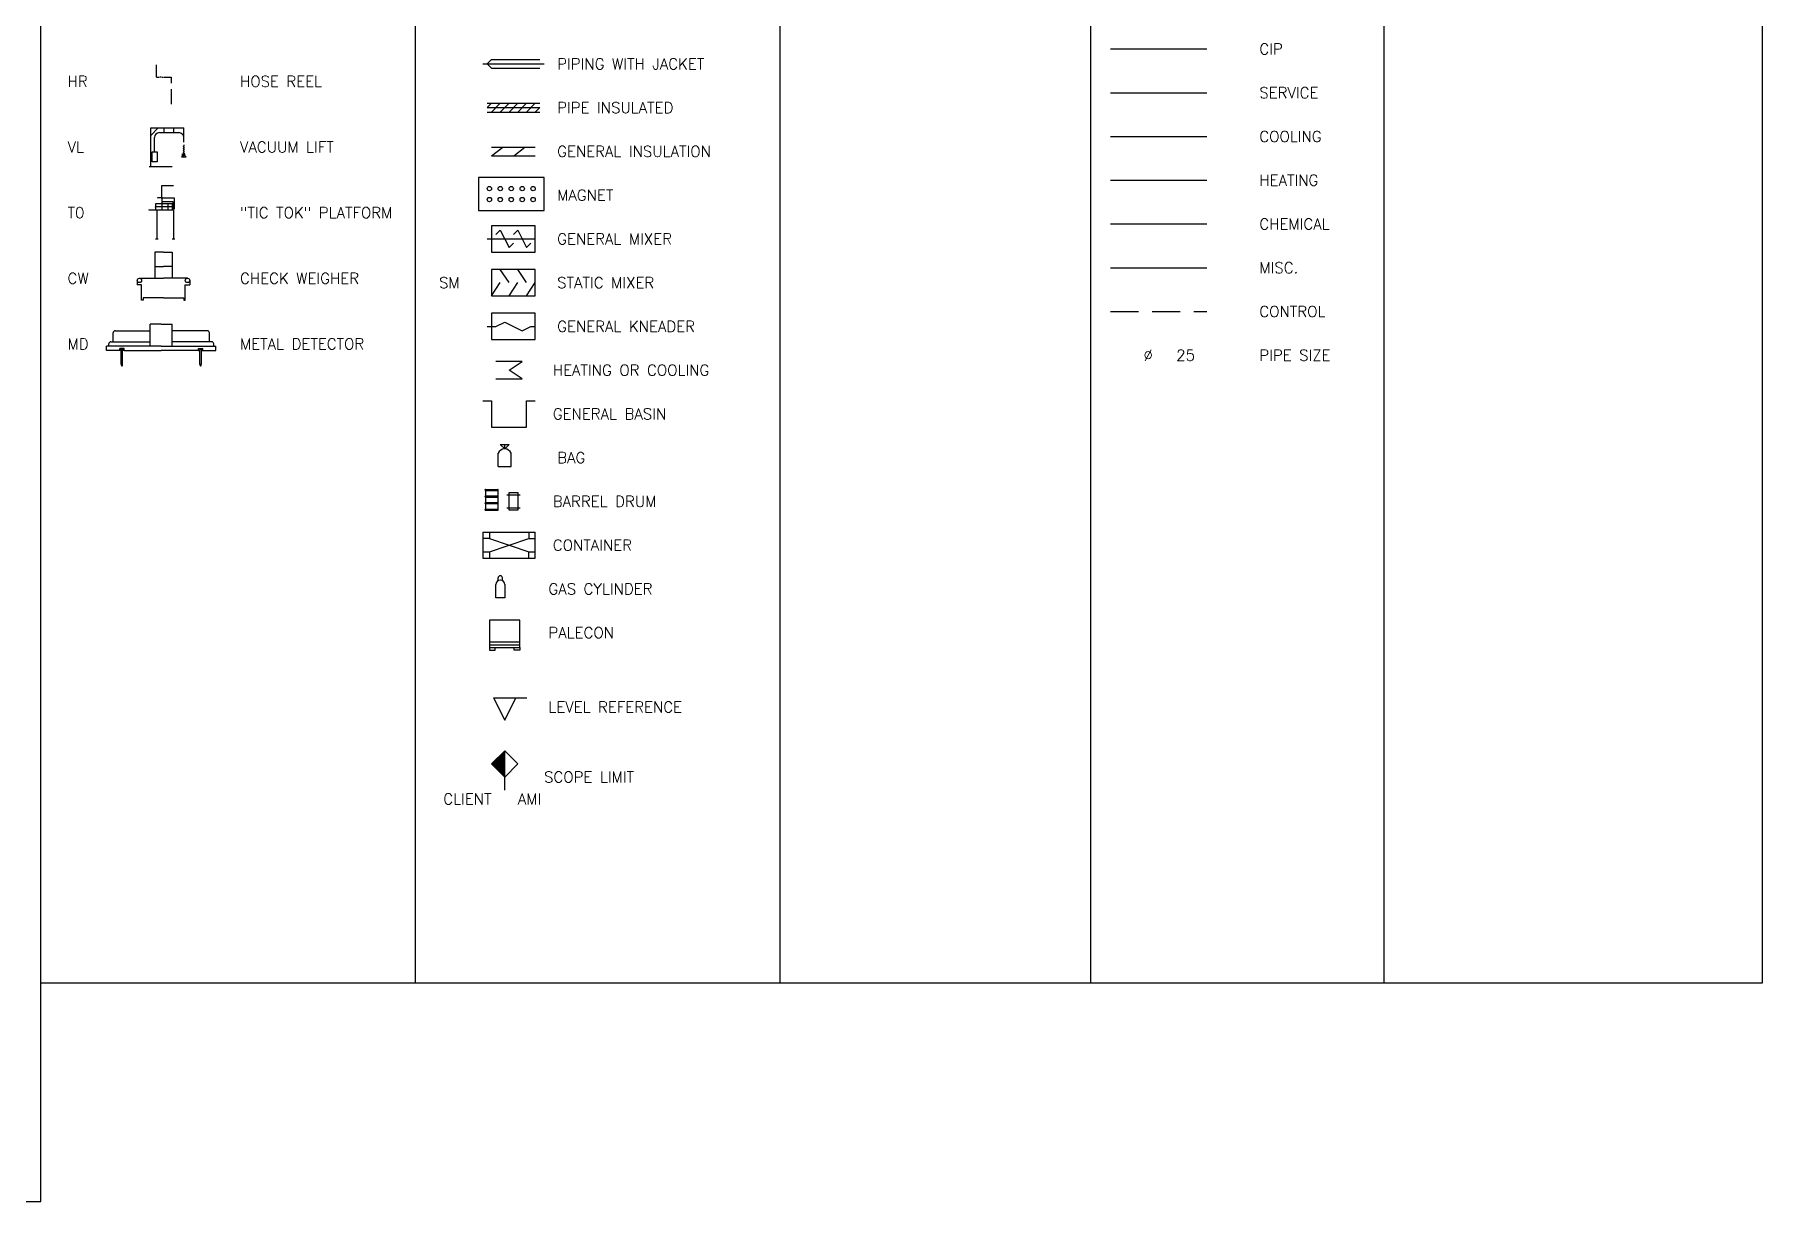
# Model space of a CAD drawing. Header units: millimetres. Extents: x -2 to 784, y -5 to 536.
# Drawn here: x 389.5 to 784.5, y -4.5 to 262.2 of the extents above; entities that cross this region are included whole.
import ezdxf

# ---------------------------------------------------------------- set-up
doc = ezdxf.new("R2010")
doc.units = ezdxf.units.MM
doc.header["$MEASUREMENT"] = 0
doc.linetypes.add('HIDDEN', pattern=[9.525, 6.35, -3.175])
for name, color, linetype in [('AMI_Chemical', 183, 'Continuous'), ('AMI_CIP', 210, 'Continuous'), ('AMI_Control', 106, 'HIDDEN'), ('AMI_Cooling', 170, 'Continuous'), ('AMI_Equipment', 7, 'Continuous'), ('AMI_Heating', 10, 'Continuous'), ('AMI_Misc', 7, 'Continuous'), ('AMI_Service', 130, 'Continuous'), ('TEXT', 7, 'Continuous')]:
    doc.layers.add(name, color=color, linetype=linetype)
doc.layers.add('MV', color=7, linetype='Continuous', plot=False)
doc.styles.add('AMI Standard', font='romans.shx')

# ---------------------------------------------------------------- blocks, each defined once
blk = doc.blocks.new('AMI_Pipe_Jacket-Conduit')
at = {"color": 0, "linetype": 'ByBlock', "lineweight": -2}
for p, q in [((-7, 0), (7, 0)), ((-5, 1), (6, 1)), ((-5, -1), (6, -1))]:
    blk.add_line(p, q, dxfattribs=at)
for p in [(-5, 1), (-5, -1)]:
    blk.add_line(p, (-6, 0))
blk = doc.blocks.new('AMI_Pipe_Insulated')
at = {"color": 0, "linetype": 'ByBlock', "lineweight": -2}
for p, q in [((-6, 1), (6, 1)), ((-6, 0), (-5, 1)), ((-6, 0), (6, 0)), ((-5, -1), (-3, 1)), ((-3, -1), (-1, 1)), ((-1, -1), (1, 1)), ((1, -1), (3, 1)), ((3, -1), (5, 1)), ((5, -1), (6, 0)), ((-6, -1), (6, -1))]:
    blk.add_line(p, q, dxfattribs=at)
blk = doc.blocks.new('AMI_Vessel_Basin')
at = {"color": 0, "linetype": 'ByBlock', "lineweight": -2}
for p, q in [((-2, 6), (0, 6)), ((0, 6), (0, 0)), ((8, 6), (10, 6)), ((8, 0), (8, 6)), ((0, 0), (8, 0))]:
    blk.add_line(p, q, dxfattribs=at)
blk = doc.blocks.new('AMI_Vessel_Bag')
at = {"color": 0, "linetype": 'ByBlock', "lineweight": -2}
for p, q in [((0, 4), (-1, 5)), ((-1, 5), (1, 5)), ((1, 5), (0, 4)), ((0, 4), (0, 5)), ((-1.5, 0), (-1.5, 3)), ((-1.5, 0), (1.5, 0)), ((1.5, 0), (1.5, 3))]:
    blk.add_line(p, q, dxfattribs=at)
blk.add_arc((0, 2.375), 1.625, 22.61986, 157.38014, dxfattribs=at)
blk = doc.blocks.new('AMI_Vessel_Drum2')
at = {"color": 0, "linetype": 'ByBlock', "lineweight": -2}
for p, q in [((-1, 4), (1, 4)), ((-1, 0), (-1, 4)), ((1, 4), (1, 0)), ((-1.5, 3.5), (1.5, 3.5)), ((-1.5, 0.5), (1.5, 0.5)), ((1, 0), (-1, 0))]:
    blk.add_line(p, q, dxfattribs=at)
blk = doc.blocks.new('AMI_Vessel_Container')
for p, q in [((0, 6), (12, 6)), ((0, 6), (0, 0)), ((1.5, 4.5), (0, 4.5)), ((1.5, 6), (1.5, 4.5)), ((1.5, 4.5), (10.5, 1.5)), ((1.5, 1.5), (10.5, 4.5)), ((10.5, 6), (10.5, 4.5)), ((10.5, 4.5), (12, 4.5)), ((12, 0), (12, 6)), ((0, 1.5), (1.5, 1.5)), ((0, 0), (12, 0)), ((1.5, 1.5), (1.5, 0)), ((10.5, 1.5), (12, 1.5)), ((10.5, 0), (10.5, 1.5))]:
    blk.add_line(p, q)
blk = doc.blocks.new('AMI_Vessel_GasCylinder')
at = {"color": 0, "linetype": 'ByBlock', "lineweight": -2}
for p, q in [((-0.5, 3.87), (-0.5, 4.5)), ((0.5, 3.87), (0.5, 4.5)), ((-1, 0), (-1, 3)), ((1, 0), (-1, 0)), ((1, 3), (1, 0))]:
    blk.add_line(p, q, dxfattribs=at)
for centre, radius in [((0, 3), 1), ((0, 4.5), 0.5)]:
    blk.add_arc(centre, radius, 0, 180, dxfattribs=at)
blk = doc.blocks.new('AMI_Mixer_General')
at = {"color": 0, "linetype": 'ByBlock', "lineweight": -2}
for p, q in [((0, 6), (0, 0)), ((10, 6), (0, 6)), ((1, 4), (2, 5)), ((2, 5), (4, 1)), ((5, 4), (6, 5)), ((6, 5), (8, 1)), ((10, 0), (10, 6)), ((-1, 3), (10, 3)), ((0, 0), (10, 0)), ((4, 1), (5, 2)), ((8, 1), (9, 2))]:
    blk.add_line(p, q, dxfattribs=at)
blk = doc.blocks.new('*U178')
at = {"color": 0, "linetype": 'ByBlock', "lineweight": -2}
for p, q in [((-5, 3), (-5, -3)), ((5, 3), (-5, 3)), ((-5, -3), (-3, 0)), ((-1, 0), (-3, 3)), ((-1, -3), (1, 0)), ((3, 0), (1, 3)), ((3, -3), (5, 0)), ((5, -3), (5, 3)), ((-5, -3), (5, -3))]:
    blk.add_line(p, q, dxfattribs=at)
blk = doc.blocks.new('AMI_Mixer_Kneader')
at = {"color": 0, "linetype": 'ByBlock', "lineweight": -2}
for p, q in [((0, 6), (0, 0)), ((10, 6), (0, 6)), ((1, 3), (3, 4)), ((3, 4), (7, 2)), ((10, 0), (10, 6)), ((-1, 3), (1, 3)), ((0, 0), (10, 0)), ((7, 2), (9, 3)), ((9, 3), (10, 3))]:
    blk.add_line(p, q, dxfattribs=at)
blk = doc.blocks.new('AMI_TankEquip_HeatingCooling')
at = {"color": 0, "linetype": 'ByBlock', "lineweight": -2}
for p, q in [((6, 4), (0, 4)), ((3, 2), (6, 4)), ((0, 0), (6, 0)), ((6, 0), (3, 2))]:
    blk.add_line(p, q, dxfattribs=at)
blk = doc.blocks.new('AMI_Vessel_Drum1')
for p, q in [((-1.40625, 4.75), (1.40625, 4.75)), ((-1.40625, 4.5), (1.40625, 4.5)), ((-1.40625, 4.5), (-1.40625, 3.25)), ((1.40625, 4.5), (1.40625, 3.25)), ((-1.40625, 3.25), (1.40625, 3.25)), ((-1.40625, 3), (1.40625, 3)), ((-1.40625, 3), (-1.40625, 1.75)), ((-1.40625, 1.75), (1.40625, 1.75)), ((-1.40625, 1.5), (-1.40625, 0.25)), ((-1.40625, 1.5), (1.40625, 1.5)), ((-1.40625, 0.25), (1.40625, 0.25)), ((-1.40625, 0), (1.40625, 0)), ((1.40625, 3), (1.40625, 1.75)), ((1.40625, 1.5), (1.40625, 0.25))]:
    blk.add_line(p, q)
for centre, start, end in [((-1.40625, 4.625), 90, 270), ((1.40625, 4.625), 270, 90), ((-1.40625, 3.125), 90, 270), ((-1.40625, 1.625), 90, 270), ((-1.40625, 0.125), 90, 270), ((1.40625, 3.125), 270, 90), ((1.40625, 1.625), 270, 90), ((1.40625, 0.125), 270, 90)]:
    blk.add_arc(centre, 0.125, start, end)
blk = doc.blocks.new('AMI_Vessel_Palecon')
for p, q in [((3.4375, 6.875), (-3.4375, 6.875)), ((-3.4375, 6.875), (-3.4375, 0.625)), ((3.4375, 0.625), (3.4375, 6.875)), ((-3.4375, 1.875), (3.4375, 1.875)), ((-3.4375, 1.25), (3.4375, 1.25)), ((-3.4375, 0.625), (3.4375, 0.625)), ((-3.4375, 0.625), (-3.4375, 0)), ((-3.4375, 0), (-2.1875, 0)), ((-2.1875, 0), (-2.1875, 0.625)), ((2.1875, 0), (2.1875, 0.625)), ((3.4375, 0), (2.1875, 0)), ((3.4375, 0.625), (3.4375, 0))]:
    blk.add_line(p, q)
blk = doc.blocks.new('*U243')
at = {"color": 0, "linetype": 'ByBlock', "lineweight": -2}
for p, q in [((-5, 1), (5, 1)), ((-5, -1), (-2.46, 1)), ((0.08, -1), (2.62, 1)), ((-5, -1), (5, -1))]:
    blk.add_line(p, q, dxfattribs=at)
blk = doc.blocks.new('AMI_ScopeLimit')
h = blk.add_hatch()
h.set_pattern_fill('ANSI31', color=256)
h.paths.add_polyline_path([(0, 9), (-3, 6), (0, 3)])
at = {"color": 0, "linetype": 'ByBlock', "lineweight": -2}
for p, q in [((0, 9), (-3, 6)), ((3, 6), (0, 9)), ((0, 3), (0, 9)), ((-3, 6), (0, 3)), ((0, 3), (3, 6)), ((0, 0), (0, 3))]:
    blk.add_line(p, q, dxfattribs=at)
blk = doc.blocks.new('AMI_LevelReference')
at = {"color": 0, "linetype": 'ByBlock', "lineweight": -2}
for p, q in [((-7.62, 0), (-5.08, -5.08)), ((-7.62, 0), (0, 0)), ((-5.08, -5.08), (-2.54, 0))]:
    blk.add_line(p, q, dxfattribs=at)
blk = doc.blocks.new('AMI_HoseReel')
for p, q in [((-5.99, 0), (-5.99, 5)), ((-3.81, 0), (-3.26, 0)), ((-2.97, 0), (0, 0)), ((0, 0), (0, -2.5)), ((-5.99, 0), (-4.94, 0)), ((-4.07, 0), (-4.67, 0)), ((0, -5, 1.25), (0, -11, 1.25))]:
    blk.add_line(p, q)
blk = doc.blocks.new('AMI_Hose')
at = {"color": 0, "linetype": 'ByBlock', "lineweight": -2}
for centre, start, end in [((-5, 0), 0, 180), ((-3, 0), 180, 0), ((-1, 0), 0, 180), ((1, 0), 180, 0), ((3, 0), 0, 180), ((5, 0), 180, 0)]:
    blk.add_arc(centre, 1, start, end, dxfattribs=at)
blk = doc.blocks.new('VACUUMLIFT')
at = {"color": 7}
for p, q in [((0, 0), (0, 7.88)), ((0, 7.88), (6.68, 7.88)), ((6.68, 5), (6.68, 7.88)), ((4.32, 0), (-0.37, 0))]:
    blk.add_line(p, q, dxfattribs=at)
for p, q in [((1.51, 7.88), (0, 6.37)), ((2.63, 7.88), (2.63, 6.92)), ((4.63, 7.88), (4.63, 6.92)), ((0.75, 3), (0.75, 5.92)), ((1.75, 6.92), (5.68, 6.92)), ((6.44, 2.23), (6.44, 2.6)), ((6.44, 2.6), (6.68, 2.6)), ((6.92, 2.6), (6.68, 2.6)), ((6.92, 2.23), (6.92, 2.6))]:
    blk.add_line(p, q)
blk.add_lwpolyline([(0.25, 3), (1.25, 3), (1.25, 1), (0.25, 1)], close=True)
blk.add_lwpolyline([(7.15, 2), (6.68, 2.47), (6.68, 2.47), (6.21, 2)], close=True, dxfattribs=at)
for centre, start, end in [((1.75, 5.92), 90, 180), ((5.68, 5.92), 0, 90)]:
    blk.add_arc(centre, 1, start, end)
at = {"xscale": 0.1, "yscale": 0.1, "zscale": 0.1, "rotation": 270}
for p in [(6.68, 3.8), (6.68, 2.6)]:
    blk.add_blockref('AMI_Hose', p, dxfattribs=at)
blk = doc.blocks.new('TicTok')
at = {"color": 0, "linetype": 'ByBlock', "lineweight": -2}
for p, q in [((8, 68), (8, 87)), ((8, 87), (27, 87)), ((8, 57), (-2, 57)), ((-2, 57), (-2, 47)), ((7, 67), (1, 67)), ((1, 67), (1, 66)), ((8, 67), (8, 47)), ((8, 61), (26, 61)), ((18, 57), (8, 57)), ((9, 67), (28, 67)), ((18, 57), (18, 47)), ((25, 57), (18, 57)), ((25, 57), (25, 47)), ((26, 61), (26, 47)), ((28, 67), (28, 49)), ((-13, 48), (-13, 47)), ((-13, 47), (-2, 47)), ((8, 52), (-2, 52)), ((-2, 47), (28, 47)), ((0, 47), (0, 0)), ((18, 52), (8, 52)), ((25, 52), (18, 52)), ((27, 47), (27, 0)), ((28, 47), (28, 48)), ((-2, 0), (2, 0)), ((25, 0), (29, 0))]:
    blk.add_line(p, q, dxfattribs=at)
for centre, radius in [((-2, 57), 0.25), ((8, 67), 1), ((8, 67), 0.5), ((8, 57), 0.25), ((18, 57), 0.25), ((25, 57), 0.25), ((-2, 52), 0.25), ((8, 52), 0.25), ((18, 52), 0.25), ((25, 52), 0.25)]:
    blk.add_circle(centre, radius, dxfattribs=at)
blk = doc.blocks.new('AMI_Magnet')
for p, q in [((7.5, 7.5), (-7.5, 7.5)), ((-7.5, 7.5), (-7.5, 0)), ((7.5, 0), (7.5, 7.5)), ((-7.5, 0), (7.5, 0))]:
    blk.add_line(p, q)
for centre in [(-5, 5), (-2.5, 5), (0, 5), (2.5, 5), (5, 5), (-5, 2.5), (-2.5, 2.5), (0, 2.5), (2.5, 2.5), (5, 2.5)]:
    blk.add_circle(centre, 0.5)
blk = doc.blocks.new('AMI_CheckWeigher')
for p, q in [((-2, 10.5), (-2, 4.5)), ((0, 10.5), (-2, 10.5)), ((0, 10.5), (2, 10.5)), ((2, 10.5), (2, 4.5)), ((-6, 4), (-6, 3)), ((-5.5, 4.5), (0, 4.5)), ((-2, 7.21), (0, 7.21)), ((2, 7.21), (0, 7.21)), ((5.5, 4.5), (0, 4.5)), ((6, 4), (6, 3)), ((-5, 3), (-6, 3)), ((-5, -0.5), (-5, 3)), ((-4.63, 0), (-4.63, -0.5)), ((0, 0), (-4.63, 0)), ((0, 0), (4.63, 0)), ((4.63, 0), (4.63, -0.5)), ((5, 3), (6, 3)), ((5, -0.5), (5, 3)), ((-4.63, -0.5), (-5, -0.5)), ((4.63, -0.5), (5, -0.5))]:
    blk.add_line(p, q)
for centre in [(-5.5, 4), (5.5, 4)]:
    blk.add_circle(centre, 0.5)
blk = doc.blocks.new('AMI_MetalDetector')
for p, q in [((-11, 2), (-11, 4)), ((-10.5, 4.5), (-2.5, 4.5)), ((0, 6), (-2.5, 6)), ((-2.5, 1), (-2.5, 6)), ((0, 6), (2.5, 6)), ((2.5, 1), (2.5, 6)), ((10.5, 4.5), (2.5, 4.5)), ((11, 2), (11, 4)), ((0, 1), (-12.5, 1)), ((-12.5, 0), (-12.5, 1)), ((-9.5, 0), (-12.5, 0)), ((-12, 1), (-12, 1.5)), ((-11.5, 2), (-2.5, 2)), ((-8.5, 0), (0, 0)), ((0, 1), (12.5, 1)), ((8.5, 0), (0, 0)), ((11.5, 2), (2.5, 2)), ((9.5, 0), (12.5, 0)), ((12, 1), (12, 1.5)), ((12.5, 0), (12.5, 1))]:
    blk.add_line(p, q)
at = {"color": 7}
for p, q in [((-8.5, 0.42), (-9.5, 0.42)), ((-9.5, -0.04), (-9.5, 0.42)), ((-9.17, -0.33), (-9.17, 0.17)), ((-8.83, -0.33), (-8.83, 0.17)), ((-8.5, -0.04), (-8.5, 0.42)), ((8.5, 0.42), (9.5, 0.42)), ((8.5, -0.04), (8.5, 0.42)), ((8.83, -0.33), (8.83, 0.17)), ((9.17, -0.33), (9.17, 0.17)), ((9.5, -0.04), (9.5, 0.42)), ((-9.17, -0.04), (-9.5, -0.04)), ((-9.17, -3.09), (-9.17, -0.33)), ((-9.16, -3.1), (-9.17, -3.09)), ((-9, -3.1), (-9.16, -3.1)), ((-9.13, -3.15), (-9.13, -3.1)), ((-9.13, -3.15), (-9.11, -3.15)), ((-9.13, -3.34), (-9.11, -3.34)), ((-9.13, -3.37), (-9.13, -3.34)), ((-9.1, -3.34), (-9.1, -3.16)), ((-8.84, -3.1), (-9, -3.1)), ((-8.9, -3.34), (-8.9, -3.16)), ((-8.89, -3.15), (-8.87, -3.15)), ((-8.89, -3.34), (-8.87, -3.34)), ((-8.87, -3.15), (-8.87, -3.1)), ((-8.87, -3.37), (-8.87, -3.34)), ((-8.84, -3.1), (-8.83, -3.09)), ((-8.5, -0.04), (-8.83, -0.04)), ((-8.83, -3.09), (-8.83, -0.33)), ((8.5, -0.04), (8.83, -0.04)), ((8.83, -3.09), (8.83, -0.33)), ((8.84, -3.1), (8.83, -3.09)), ((8.84, -3.1), (9, -3.1)), ((8.87, -3.15), (8.87, -3.1)), ((8.89, -3.15), (8.87, -3.15)), ((8.87, -3.37), (8.87, -3.34)), ((8.89, -3.34), (8.87, -3.34)), ((8.9, -3.34), (8.9, -3.16)), ((9, -3.1), (9.16, -3.1)), ((9.1, -3.34), (9.1, -3.16)), ((9.13, -3.15), (9.11, -3.15)), ((9.13, -3.34), (9.11, -3.34)), ((9.13, -3.15), (9.13, -3.1)), ((9.13, -3.37), (9.13, -3.34)), ((9.16, -3.1), (9.17, -3.09)), ((9.17, -0.04), (9.5, -0.04)), ((9.17, -3.09), (9.17, -0.33))]:
    blk.add_line(p, q, dxfattribs=at)
for points in [[(-9.17, 0.17, -0.098491), (-9.16, 0.23, -0.098491), (-9.12, 0.29, -0.098491), (-9.06, 0.33, -0.098491), (-9, 0.34, -0.098491), (-8.94, 0.33, -0.098491), (-8.88, 0.29, -0.098491), (-8.84, 0.23, -0.098491), (-8.83, 0.17, -0.098491)], [(9.17, 0.17, 0.098491), (9.16, 0.23, 0.098491), (9.12, 0.29, 0.098491), (9.06, 0.33, 0.098491), (9, 0.34, 0.098491), (8.94, 0.33, 0.098491), (8.88, 0.29, 0.098491), (8.84, 0.23, 0.098491), (8.83, 0.17, 0.098491)]]:
    blk.add_lwpolyline(points, format="xyb", dxfattribs=at)
for centre, start, end in [((-10.5, 4), 90, 180), ((10.5, 4), 360, 90), ((-11.5, 1.5), 90, 180), ((11.5, 1.5), 0, 90)]:
    blk.add_arc(centre, 0.5, start, end)
for centre, radius, start, end in [((-9, -3.37), 0.127, 179.9998, 0.0001), ((-9.11, -3.16), 0.005, 0, 90), ((-9.11, -3.34), 0.005, 270, 0), ((-8.89, -3.16), 0.005, 90, 180), ((-8.89, -3.34), 0.005, 180, 270), ((9, -3.37), 0.127, 179.9999, 0.0002), ((8.89, -3.16), 0.005, 0, 90), ((8.89, -3.34), 0.005, 270, 0), ((9.11, -3.16), 0.005, 90, 180), ((9.11, -3.34), 0.005, 180, 270)]:
    blk.add_arc(centre, radius, start, end, dxfattribs=at)

msp = doc.modelspace()

# ---------------------------------------------------------------- linework, layer by layer
for p, q in [((391, 45.5), (391, 535.5)), ((476.58, 45.5, -350.98), (476.58, 535.5, -350.98)), ((560, 45.5), (560, 535.5, 350.98)), ((631, 45.5, 350.98), (631, 535.5, 701.96)), ((698, 45.5, 350.26), (698, 535.5, 701.24))]:
    msp.add_line(p, q)
at = {"layer": 'AMI_Chemical'}
msp.add_line((635.5, 218.91, 315.29), (657.5, 218.91, 315.29), dxfattribs=at)
at = {"layer": 'AMI_CIP'}
msp.add_line((635.5, 258.91, 315.29), (657.5, 258.91, 315.29), dxfattribs=at)
at = {"layer": 'AMI_Control'}
msp.add_line((635.5, 198.91, 315.29), (657.5, 198.91, 315.29), dxfattribs=at)
at = {"layer": 'AMI_Cooling'}
msp.add_line((635.5, 238.91, 315.29), (657.5, 238.91, 315.29), dxfattribs=at)
at = {"layer": 'AMI_Heating'}
msp.add_line((635.5, 228.91, 315.29), (657.5, 228.91, 315.29), dxfattribs=at)
at = {"layer": 'AMI_Misc'}
msp.add_line((635.5, 208.91, 315.29), (657.5, 208.91, 315.29), dxfattribs=at)
at = {"layer": 'AMI_Service'}
msp.add_line((635.5, 248.91, 315.29), (657.5, 248.91, 315.29), dxfattribs=at)
at = {"layer": 'MV'}
msp.add_lwpolyline([(-2.5, 535.5), (-2.5, -4.5), (391, -4.5), (391, 45.5), (784.5, 45.5), (784.5, 535.5), (-2.5, 535.5)], dxfattribs=at)

# ---------------------------------------------------------------- block references
for name, p in [('AMI_Vessel_Drum1', (494, 153.5)), ('AMI_LevelReference', (502.08, 110.58)), ('AMI_ScopeLimit', (497, 89.5))]:
    msp.add_blockref(name, p)
at = {"layer": 'AMI_Equipment'}
for name, p, xscale, yscale, zscale in [('AMI_HoseReel', (420.78, 252.5), 0.5625, 0.5625, 0.5625), ('VACUUMLIFT', (416.12, 232), 1.125, 1.125, 1.125), ('TicTok', (417.5, 215.5), 0.140625, 0.140625, 0.140625)]:
    msp.add_blockref(name, p, dxfattribs=dict(at, xscale=xscale, yscale=yscale, zscale=zscale))
for name, p in [('AMI_Pipe_Jacket-Conduit', (499, 255.5)), ('AMI_Pipe_Insulated', (499, 245.5)), ('*U243', (499, 235.5)), ('AMI_Magnet', (498.5, 222)), ('AMI_Mixer_General', (494, 212.5)), ('AMI_CheckWeigher', (419, 202)), ('*U178', (499, 205.5)), ('AMI_Mixer_Kneader', (494, 192.5)), ('AMI_MetalDetector', (418.5, 190)), ('AMI_TankEquip_HeatingCooling', (495, 183.5)), ('AMI_Vessel_Basin', (494, 172.5)), ('AMI_Vessel_Bag', (497, 163.5)), ('AMI_Vessel_Drum2', (499, 153.5)), ('AMI_Vessel_Container', (492, 142.5)), ('AMI_Vessel_GasCylinder', (496, 133.5)), ('AMI_Vessel_Palecon', (497, 121.5))]:
    msp.add_blockref(name, p, dxfattribs=at)

# ---------------------------------------------------------------- texts
at = {"layer": 'TEXT', "char_height": 2.5, "style": 'AMI Standard'}
for s, width, insert, attachment_point in [('PIPING WITH JACKET  ', 43.5499, (509, 255.5), 4), ('CIP', 44, (669.5, 258.91, 315.29), 4), ('HR', 43.5499, (397.08, 251.5, 350.98), 4), ('HOSE REEL', 38.5679, (436.5, 251.5, -0.75), 4), ('SERVICE', 44, (669.5, 248.91, 315.29), 4), ('PIPE INSULATED', 43.5499, (509, 245.5), 4), ('VL', 43.5499, (397.08, 236.5, 350.98), 4), ('VACUUM LIFT', 38.5679, (436.5, 236.5, -0.75), 4), ('COOLING', 44, (669.5, 238.91, 315.29), 4), ('GENERAL INSULATION', 39.861, (509, 235.5), 4), ('HEATING', 44, (669.5, 228.91, 315.29), 4), ('MAGNET', 39.861, (509, 225.5), 4), ('T0', 43.5499, (397.08, 221.5, 350.98), 4), ('"TIC TOK" PLATFORM', 38.5679, (436.5, 221.5, -0.75), 4), ('CHEMICAL^I', 44, (669.5, 218.91, 315.29), 4), ('GENERAL MIXER ', 37, (509, 215.5), 4), ('MISC.', 44, (669.5, 208.91, 315.29), 4), ('CW', 43.5499, (397.08, 206.5, 350.98), 4), ('CHECK WEIGHER', 38.5679, (436.5, 206.5, -0.75), 4), ('SM', 43.5499, (482, 205.5), 4), ('STATIC MIXER', 37, (509, 205.5), 4), ('CONTROL', 44, (669.5, 198.91, 315.29), 4), ('GENERAL KNEADER', 37, (509, 195.5), 4), ('MD', 43.5499, (397.08, 191.5, 350.98), 4), ('METAL DETECTOR', 38.5679, (436.5, 191.5, -0.75), 4), ('\\pxi-3,l4,t4;%%C^I25', 44, (640.5, 188.91, 315.29), 4), ('PIPE SIZE', 44, (669.5, 188.91, 315.29), 4), ('HEATING OR COOLING', 43, (508, 185.5), 4), ('GENERAL BASIN', 36.658, (508, 175.5), 4), ('BAG', 36.658, (509, 165.5), 4), ('BARREL DRUM', 36.658, (508, 155.5), 4), ('CONTAINER', 36.658, (508, 145.5), 4), ('GAS CYLINDER', 36.658, (507, 135.5), 4), ('LEVEL REFERENCE', 38, (507, 108.5), 4), ('SCOPE LIMIT', 38, (506, 92.5), 4), ('CLIENT', 38, (494, 87.5), 6), ('AMI', 38, (500, 87.5), 4)]:
    msp.add_mtext_dynamic_manual_height_columns(s, width=width, gutter_width=12.5, heights=[0], dxfattribs=dict(at, insert=insert, attachment_point=attachment_point))
at = {"layer": 'TEXT', "insert": (507, 125.5), "char_height": 2.5, "width": 38, "attachment_point": 4, "style": 'AMI Standard'}
msp.add_mtext('PALECON', dxfattribs=at)

doc.saveas('drawing.dxf')
